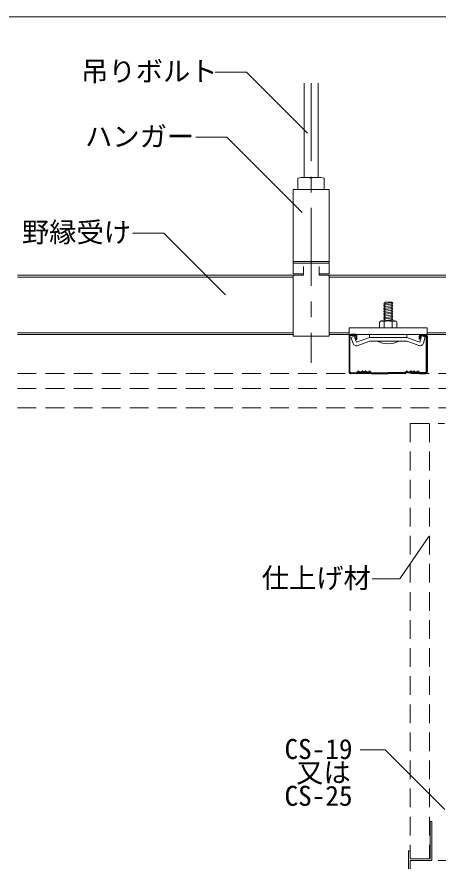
# Model space of a CAD drawing. Units: millimetres on the paper, enlarged 40 times, with parts at other scales. Extents: x -7800 to 7800, y -5387 to 5300.
# Drawn here: x 4939 to 6020, y -4281 to -2116 of the extents above; entities that cross this region are included whole.
import ezdxf
from ezdxf.enums import TextEntityAlignment as Align

# ---------------------------------------------------------------- set-up
doc = ezdxf.new("R2010")
doc.units = ezdxf.units.MM
doc.header["$LTSCALE"] = 40
doc.linetypes.add('CHAIN1', pattern=[8, 5, -1, 1, -1])
doc.linetypes.add('DASHED1', pattern=[1.8, 1.2, -0.6])
for name, color, linetype, lineweight in [('4-0_中心線', 4, 'CHAIN1', 9), ('4-1_吊り材', 7, 'Continuous', 18), ('4-2_野縁受け', 3, 'Continuous', 18), ('4-3_野縁', 2, 'Continuous', 25), ('4-6_文字', 7, 'Continuous', 18), ('4-A_クリップ', 7, 'Continuous', 18), ('4-B_補強金具・金具・その他', 3, 'Continuous', 18), ('4-D_パネル', 4, 'DASHED1', 9), ('F-3_野縁', 7, 'Continuous', 18)]:
    doc.layers.add(name, color=color, linetype=linetype, lineweight=lineweight)
doc.styles.add('ＭＳ ゴシック', font='')
doc.styles.get('ＭＳ ゴシック').set_extended_font_data('MS Gothic')

msp = doc.modelspace()

# ---------------------------------------------------------------- linework, layer by layer
at = {"layer": '4-0_中心線'}
msp.add_line((5693.91, -2285.86), (5693.91, -3002.6), dxfattribs=at)
at = {"layer": '4-1_吊り材'}
for p, q in [((5675.91, -2527.64), (5675.91, -2285.86)), ((5711.91, -2527.64), (5711.91, -2285.86)), ((5660.31, -2529.24), (5660.31, -2558.44)), ((5710.71, -2527.64), (5677.11, -2527.64)), ((5693.91, -2529.24), (5693.91, -2558.44)), ((5727.51, -2529.24), (5727.51, -2558.44)), ((5648.45, -2558.44), (5740.45, -2558.44)), ((5648.45, -2742.82), (5648.45, -2558.44)), ((5740.45, -2558.44), (5740.45, -2742.82)), ((5648.45, -2747.34), (5648.45, -2742.82)), ((5648.45, -2742.82), (5740.45, -2742.82)), ((5648.45, -2747.34), (5648.45, -2774.99)), ((5740.45, -2747.34), (5648.45, -2747.34)), ((5740.45, -2742.82), (5740.45, -2747.34)), ((5740.45, -2774.99), (5740.45, -2747.34)), ((5674.45, -2756.24), (5674.45, -2778.58)), ((5714.45, -2778.58), (5714.45, -2756.24)), ((5648.45, -2774.99), (5674.45, -2774.99)), ((5648.45, -2778.58), (5648.45, -2934.44)), ((5674.45, -2778.58), (5648.45, -2778.58)), ((5714.45, -2774.99), (5740.45, -2774.99)), ((5740.45, -2778.58), (5714.45, -2778.58)), ((5740.45, -2934.44), (5740.45, -2778.58)), ((5648.45, -2934.44), (5740.45, -2934.44))]:
    msp.add_line(p, q, dxfattribs=at)
for centre in [(5677.11, -2616.65), (5710.71, -2616.65)]:
    msp.add_arc(centre, 89.01, 79.1199, 100.88008, dxfattribs=at)
at = {"layer": '4-2_野縁受け'}
for p, q in [((4941.11, -2778.58), (5648.45, -2778.58)), ((4941.11, -2783.38), (5648.45, -2783.38)), ((5740.45, -2778.58), (6281.89, -2778.58)), ((5740.45, -2783.38), (6281.89, -2783.38)), ((4941.11, -2925.78), (5648.45, -2925.78)), ((4941.11, -2930.58), (5648.45, -2930.58)), ((5740.45, -2925.78), (5791.91, -2925.78)), ((5740.45, -2930.58), (5791.91, -2930.58)), ((5991.91, -2925.78), (6281.89, -2925.78)), ((5991.91, -2930.58), (6281.89, -2930.58))]:
    msp.add_line(p, q, dxfattribs=at)
at = {"layer": '4-3_野縁'}
for p, q in [((5791.78, -2934.5), (5791.79, -3026.33)), ((5793.79, -3026.42), (5793.78, -2934.5)), ((5807.78, -2930.5), (5795.78, -2930.5)), ((5807.78, -2932.5), (5795.78, -2932.5)), ((5809.79, -2942.5), (5809.78, -2934.5)), ((5809.79, -2942.5), (5811.79, -2942.5)), ((5811.79, -2942.5), (5811.78, -2934.5)), ((5971.79, -2942.5), (5971.79, -2934.5)), ((5973.79, -2942.5), (5971.79, -2942.5)), ((5973.79, -2942.5), (5973.79, -2934.5)), ((5975.79, -2930.5), (5987.79, -2930.5)), ((5975.79, -2932.5), (5987.79, -2932.5)), ((5989.79, -3026.42), (5989.79, -2934.5)), ((5991.79, -2934.5), (5991.79, -3026.33)), ((5795.78, -3028.5), (5810.13, -3028.5)), ((5795.78, -3028.5), (5810.13, -3028.5)), ((5811.54, -3027.92), (5814.37, -3025.09)), ((5814.37, -3025.09), (5811.54, -3027.92)), ((5815.78, -3026.5), (5812.96, -3029.33)), ((5815.78, -3026.5), (5812.96, -3029.33)), ((5843.78, -3026.5), (5846.61, -3029.33)), ((5845.2, -3025.09), (5848.03, -3027.92)), ((5849.44, -3028.5), (5891.79, -3028.5)), ((5934.13, -3028.5), (5891.79, -3028.5)), ((5938.38, -3025.09), (5935.55, -3027.92)), ((5939.79, -3026.5), (5936.96, -3029.33)), ((5967.79, -3026.5), (5970.62, -3029.33)), ((5967.79, -3026.5), (5970.62, -3029.33)), ((5972.03, -3027.92), (5969.21, -3025.09)), ((5969.21, -3025.09), (5972.03, -3027.92)), ((5987.79, -3028.5), (5973.45, -3028.5)), ((5987.79, -3028.5), (5973.45, -3028.5)), ((5810.13, -3030.5), (5795.78, -3030.5)), ((5810.13, -3030.5), (5795.78, -3030.5)), ((5849.44, -3030.5), (5891.79, -3030.5)), ((5934.13, -3030.5), (5891.79, -3030.5)), ((5973.45, -3030.5), (5987.79, -3030.5)), ((5973.45, -3030.5), (5987.79, -3030.5))]:
    msp.add_line(p, q, dxfattribs=at)
for centre, radius, start, end in [((5795.78, -2934.5), 4, 90.00299, 180.00299), ((5795.78, -2934.5), 2, 90.00299, 180.00299), ((5807.78, -2934.5), 4, 0.00299, 90.00299), ((5807.78, -2934.5), 2, 0.00299, 90.00299), ((5975.79, -2934.5), 4, 89.99699, 179.99699), ((5975.79, -2934.5), 2, 89.99699, 179.99699), ((5987.79, -2934.5), 4, 359.99699, 89.99699), ((5987.79, -2934.5), 2, 359.99699, 89.99699), ((5795.78, -3026.5), 4, 177.476, 270), ((5795.78, -3026.5), 4, 177.476, 270), ((5795.78, -3026.5), 2, 177.476, 270), ((5795.78, -3026.5), 2, 177.476, 270), ((5810.13, -3026.5), 2, 269.99998, 314.99998), ((5810.13, -3026.5), 2, 270, 314.99998), ((5810.13, -3026.5), 4, 270, 315), ((5810.13, -3026.5), 4, 270, 314.99998), ((5815.78, -3026.5), 2, 46.39717, 135), ((5820.78, -3021.25), 7.25, 226.39717, 313.60281), ((5820.78, -3021.25), 5.25, 226.39717, 313.60281), ((5825.78, -3026.5), 2, 36.86989, 133.60281), ((5829.78, -3023.5), 5, 216.86989, 323.1301), ((5829.78, -3023.5), 3, 216.86989, 323.1301), ((5833.78, -3026.5), 2, 36.86989, 143.1301), ((5833.78, -3026.5), 2, 46.39717, 143.1301), ((5838.78, -3021.25), 7.25, 226.39717, 313.60281), ((5838.78, -3021.25), 5.25, 226.39717, 313.60281), ((5843.78, -3026.5), 2, 44.99998, 133.60281), ((5849.44, -3026.5), 4, 225, 270), ((5849.44, -3026.5), 2, 225, 270), ((5934.13, -3026.5), 2, 270, 315), ((5934.13, -3026.5), 4, 270, 315), ((5939.79, -3026.5), 2, 46.39719, 135.00002), ((5944.79, -3021.25), 7.25, 226.39719, 313.60283), ((5944.79, -3021.25), 5.25, 226.39719, 313.60283), ((5949.79, -3026.5), 2, 36.8699, 143.13011), ((5949.79, -3026.5), 2, 36.8699, 133.60283), ((5953.79, -3023.5), 5, 216.8699, 323.13011), ((5953.79, -3023.5), 3, 216.8699, 323.13011), ((5957.79, -3026.5), 2, 46.39719, 143.13011), ((5962.79, -3021.25), 7.25, 226.39719, 313.60283), ((5962.79, -3021.25), 5.25, 226.39719, 313.60283), ((5967.79, -3026.5), 2, 45, 133.60283), ((5973.45, -3026.5), 4, 225, 270), ((5973.45, -3026.5), 4, 225.00002, 270), ((5973.45, -3026.5), 2, 225, 270), ((5973.45, -3026.5), 2, 225.00002, 270), ((5987.79, -3026.5), 4, 270, 2.524), ((5987.79, -3026.5), 4, 269.99997, 2.524), ((5987.79, -3026.5), 2, 270, 2.524), ((5987.79, -3026.5), 2, 269.99997, 2.524)]:
    msp.add_arc(centre, radius, start, end, dxfattribs=at)
at = {"layer": '4-6_文字'}
for p, q in [((5921.71, -3556.63), (5996.28, -3448.53)), ((5921.71, -3556.63), (5851.11, -3556.63)), ((5883.77, -3995.07), (5819.73, -3995.07)), ((6036.73, -4148.03), (5883.77, -3995.07))]:
    msp.add_line(p, q, dxfattribs=at)
for points in [[(5684.91, -2414.28), (5528.06, -2257.42), (5448.06, -2257.42)], [(5671.13, -2617.56), (5478.18, -2424.62), (5398.18, -2424.62)], [(5474.88, -2828.91), (5316.15, -2670.18), (5236.15, -2670.18)]]:
    msp.add_lwpolyline(points, dxfattribs=at)
at = {"layer": '4-A_クリップ'}
for p, q in [((5903.91, -2851.97), (5879.91, -2855.34)), ((5879.91, -2855.34), (5882.91, -2856.92)), ((5903.91, -2855.97), (5879.91, -2859.34)), ((5882.91, -2847.34), (5900.91, -2847.34)), ((5882.91, -2895.38), (5882.91, -2847.34)), ((5903.91, -2847.97), (5900.91, -2847.34)), ((5900.91, -2895.38), (5900.91, -2847.46)), ((5903.91, -2851.97), (5900.91, -2850.39)), ((5903.91, -2855.97), (5900.91, -2854.39)), ((5879.91, -2859.34), (5882.91, -2860.92)), ((5903.91, -2859.97), (5879.91, -2863.34)), ((5879.91, -2863.34), (5882.91, -2864.92)), ((5903.91, -2863.97), (5879.91, -2867.34)), ((5879.91, -2867.34), (5882.91, -2868.92)), ((5903.91, -2867.97), (5879.91, -2871.34)), ((5879.91, -2871.34), (5882.91, -2872.92)), ((5903.91, -2871.97), (5879.91, -2875.34)), ((5879.91, -2875.34), (5882.91, -2876.92)), ((5903.91, -2875.97), (5879.91, -2879.34)), ((5903.91, -2859.97), (5900.91, -2858.39)), ((5903.91, -2863.97), (5900.91, -2862.39)), ((5903.91, -2867.97), (5900.91, -2866.39)), ((5903.91, -2871.97), (5900.91, -2870.39)), ((5903.91, -2875.97), (5900.91, -2874.39)), ((5903.91, -2879.97), (5900.91, -2878.39)), ((5869.91, -2899.38), (5869.91, -2913.38)), ((5872.58, -2896.05), (5870.71, -2896.99)), ((5872.58, -2896.05), (5870.71, -2896.99)), ((5873.91, -2895.38), (5909.91, -2895.38)), ((5875.35, -2895.74), (5881.91, -2897.39)), ((5875.35, -2895.74), (5881.91, -2897.39)), ((5879.91, -2879.34), (5882.91, -2880.92)), ((5903.91, -2879.97), (5879.91, -2883.34)), ((5879.91, -2883.34), (5882.91, -2884.92)), ((5903.91, -2883.97), (5879.91, -2887.34)), ((5879.91, -2887.34), (5882.91, -2888.92)), ((5903.91, -2887.97), (5879.91, -2891.34)), ((5879.91, -2891.34), (5882.91, -2892.92)), ((5879.91, -2891.34), (5882.91, -2892.92)), ((5903.91, -2891.97), (5879.91, -2895.34)), ((5903.91, -2891.97), (5879.91, -2895.34)), ((5881.91, -2897.39), (5881.91, -2897.45)), ((5881.91, -2897.45), (5881.91, -2913.38)), ((5900.79, -2896.95), (5901.91, -2897.36)), ((5900.79, -2896.95), (5901.91, -2897.36)), ((5903.91, -2883.97), (5900.91, -2882.39)), ((5903.91, -2887.97), (5900.91, -2886.39)), ((5903.91, -2891.97), (5900.91, -2890.39)), ((5903.91, -2891.97), (5900.91, -2890.39)), ((5902.79, -2895.38), (5900.91, -2894.39)), ((5902.79, -2895.38), (5900.91, -2894.39)), ((5908.49, -2895.73), (5901.91, -2897.36)), ((5908.49, -2895.73), (5901.91, -2897.36)), ((5901.91, -2897.36), (5901.91, -2913.38)), ((5911.22, -2896.03), (5913.08, -2896.95)), ((5911.22, -2896.03), (5913.08, -2896.95)), ((5913.91, -2899.38), (5913.91, -2913.38)), ((5791.91, -2913.38), (5791.91, -2930.58)), ((5791.91, -2913.38), (5991.91, -2913.38)), ((5869.91, -2913.38), (5913.91, -2913.38)), ((5804.74, -2934.54), (5796.1, -2937.69)), ((5804.74, -2934.54), (5796.1, -2937.69)), ((5801.69, -2953.07), (5796.1, -2937.69)), ((5800.88, -2950.82), (5796.1, -2937.69)), ((5810.48, -2950.32), (5804.74, -2934.54)), ((5810.48, -2950.32), (5804.74, -2934.54)), ((5843.94, -2938.14), (5810.48, -2950.32)), ((5843.94, -2930.58), (5843.94, -2938.14)), ((5843.94, -2938.14), (5891.91, -2938.14)), ((5939.88, -2938.14), (5891.91, -2938.14)), ((5939.88, -2938.14), (5891.91, -2938.14)), ((5939.88, -2938.14), (5891.91, -2938.14)), ((5939.88, -2938.14), (5969.49, -2948.92)), ((5939.94, -2930.58), (5939.94, -2938.15)), ((5973.33, -2950.32), (5977.68, -2934.1)), ((5977.68, -2934.1), (5986.56, -2936.48)), ((5982.33, -2952.29), (5986.56, -2936.48)), ((5813.56, -2958.55), (5844.34, -2947.34)), ((5847.06, -2947.34), (5844.34, -2947.34)), ((5891.91, -2947.34), (5847.06, -2947.34)), ((5919.91, -2947.34), (5863.91, -2947.34)), ((5891.91, -2947.34), (5936.76, -2947.34)), ((5891.91, -2947.34), (5930.83, -2947.34)), ((5891.91, -2947.34), (5928.49, -2947.34)), ((5929.86, -2947.34), (5936.76, -2947.34)), ((5931.82, -2947.34), (5939.47, -2947.34)), ((5952.45, -2952.06), (5939.47, -2947.34)), ((5970.26, -2958.55), (5949.48, -2950.98)), ((5968.31, -2948.49), (5973.33, -2950.32))]:
    msp.add_line(p, q, dxfattribs=at)
for points in [[(5903.91, -2847.97), (5879.91, -2851.34), (5882.91, -2852.92)], [(5791.91, -2930.58), (5991.91, -2930.58), (5991.91, -2913.38)]]:
    msp.add_lwpolyline(points, dxfattribs=at)
for centre, radius, start, end in [((5873.91, -2899.38), 4, 90, 180), ((5874.37, -2899.62), 4, 75.942, 116.60205), ((5874.37, -2899.62), 4, 75.942, 116.60205), ((5891.91, -2921.39), 26, 70.01814, 112.61984), ((5891.91, -2921.39), 26, 70.01814, 112.61984), ((5909.45, -2899.62), 4, 63.73468, 103.86021), ((5909.45, -2899.62), 4, 63.73468, 103.86021), ((5909.91, -2899.38), 4, 0, 90), ((5810.34, -2949.92), 9.2, 199.99997, 299.99998), ((5891.91, -2891.34), 62.61, 243.43494, 296.56505), ((5973.44, -2949.91), 9.2, 245, 345)]:
    msp.add_arc(centre, radius, start, end, dxfattribs=at)
at = {"layer": '4-B_補強金具・金具・その他'}
msp.add_lwpolyline([(5999.91, -4178.58), (6003.91, -4178.58), (6003.91, -4278.58), (5947.91, -4278.58), (5947.91, -4330.58), (6003.91, -4330.58), (6003.91, -4334.58), (5943.91, -4334.58), (5943.91, -4254.58), (5947.91, -4254.58), (5947.91, -4274.58), (5999.91, -4274.58)], close=True, dxfattribs=at)
at = {"layer": '4-D_パネル'}
for p, q in [((4941.11, -3030.58), (6251.4, -3030.58)), ((4941.11, -3068.58), (6251.4, -3068.58)), ((4941.11, -3118.58), (6251.4, -3118.58)), ((5947.91, -3158.58), (6035.91, -3158.58)), ((5947.91, -3158.58), (5947.91, -4254.58)), ((5997.91, -3158.58), (5997.91, -4274.58)), ((5947.91, -4278.58), (7401.89, -4278.58))]:
    msp.add_line(p, q, dxfattribs=at)
at = {"layer": 'F-3_野縁', "color": 3}
msp.add_line((4620.41, -2115.96), (7640, -2115.96), dxfattribs=at)

# ---------------------------------------------------------------- texts
at = {"layer": '4-6_文字', "style": 'ＭＳ ゴシック'}
for s, p in [('吊りボルト', (5104.15, -2296.49)), ('ハンガー', (5114.27, -2463.68)), ('野縁受け', (4952.24, -2709.25)), ('仕上げ材', (5567.2, -3595.7)), ('CS-19', (5625.83, -4034.13)), ('又は', (5655.83, -4094.13)), ('CS-25', (5625.83, -4154.13))]:
    msp.add_text(s, height=51.32, dxfattribs=at).set_placement(p, align=Align.BOTTOM_LEFT)

doc.saveas('drawing.dxf')
